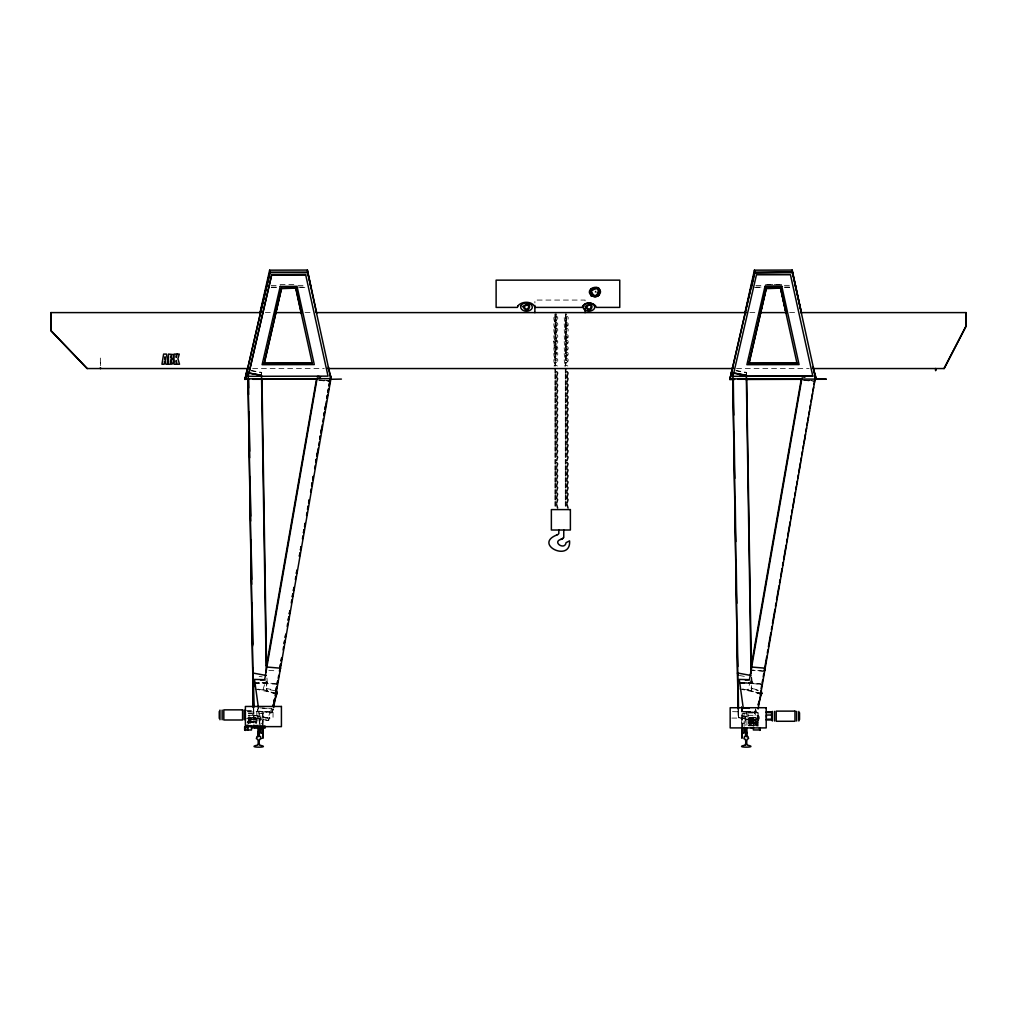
<?xml version="1.0" encoding="UTF-8"?>
<svg xmlns="http://www.w3.org/2000/svg" width="1017" height="1017" viewBox="0 0 1017 1017"><rect width="100%" height="100%" fill="white"/><g stroke="black" fill="none" stroke-linecap="round" stroke-linejoin="round"><path stroke-width="0.75" stroke-dasharray="5 3.75" d="M261.407 375.337L261.725 372.4L251.313 370.506M746.198 375.337L746.516 372.4L736.092 370.506M261.293 375.476L261.623 372.692L251.212 370.798M746.071 375.476L746.414 372.692L735.99 370.798M556.261 313.986L556.235 318.143L554.951 318.003L556.35 318.029L555.778 324.754L554.977 324.372L554.951 320.088L556.235 319.948L554.951 320.088M554.951 324.245L556.324 324.092L555.702 326.826L555.079 324.092L556.261 324.245M554.951 325.796L556.261 325.796L555.613 330.487L554.951 325.796L556.261 325.796M554.951 329.966L556.35 329.978L555.867 338.763L555.079 338.407L555.079 336.055L556.35 336.22L554.977 336.335L554.951 332.038L556.235 331.911L554.977 332.178M554.951 336.207L556.261 336.207M554.951 341.915C559.426 340.771 550.782 345.653 554.951 337.758C557.443 334.479 557.519 352.06 555.244 350.585C553.006 345.907 558.282 348.767 554.977 348.297C550.972 340.428 559.325 345.005 554.951 344M556.261 332.038C554.545 334.288 554.507 327.677 556.261 329.966M556.261 337.758L554.977 337.898M554.951 348.157L556.261 348.157M554.951 353.878L556.35 353.903L554.951 353.878L554.977 349.581L555.778 349.212L555.867 362.662L555.079 362.306L555.079 359.954L556.35 360.12L554.977 360.234L554.951 355.95L556.324 356.077L554.951 355.95M556.261 349.721L554.951 349.721M554.951 360.107L556.261 360.107M554.951 366.018L555.613 362.103L556.261 366.018M556.261 355.95C554.532 358.213 554.519 351.602 556.261 353.878M556.261 362.637L554.951 362.637M565.363 318.003L566.723 317.851L566.431 320.52L565.363 320.088L565.363 313.986L566.634 313.973L566.634 318.143L565.363 318.003L566.66 318.003M565.363 320.088L566.66 320.088L566.011 324.766L565.363 320.088L566.66 320.088M565.363 324.245C572.965 325.707 559.973 328.783 566.66 324.245M565.363 325.796L566.66 325.796L566.011 330.487L565.363 325.796L566.66 325.796M565.363 329.966L566.749 329.978L566.011 336.729L565.452 329.978L566.66 329.966M565.363 336.207C573.041 337.479 559.935 340.987 566.66 336.207M565.376 337.898L566.634 337.631L566.177 342.424L565.363 341.915L565.363 337.758L566.66 337.758M566.634 332.178C564.104 330.652 567.982 333.69 565.376 332.178M565.363 341.915C572.66 343.454 560.138 346.619 566.66 341.915M565.363 344L566.66 344L566.011 348.691L565.363 344L566.66 344M565.363 348.157C572.52 350.001 560.342 352.479 566.66 348.157M565.363 349.721L566.66 349.721L566.011 354.399L565.363 349.721L566.66 349.721M565.363 353.878C572.393 355.772 560.342 358.2 566.66 353.878M565.363 355.95L566.66 355.95L566.011 360.628L565.363 355.95L566.66 355.95M565.363 360.107C572.52 361.938 560.342 364.429 566.66 360.107M565.363 366.018L566.011 362.103L566.66 366.018M566.66 362.637L565.363 362.637M752.682 725.871C754.601 722.553 762.318 719.934 758.173 715.002M556.35 320.037C554.646 322.453 554.43 315.728 556.261 318.003M556.35 343.949C554.57 346.39 554.456 339.627 556.261 341.915M595.568 291.04L596.051 292.451M257.377 710.959L272.2 712.586L272.683 709.637L272.2 712.586L257.199 711.341L258.369 707.705L271.895 708.976M741.342 706.764L741.978 711.341L756.979 712.586L742.016 711.315L741.38 706.726M263.098 689.45L265.729 680.653M272.238 708.938L268.679 720.583L268.221 717.888L271.412 707.412M750.521 680.653L747.902 689.857L759 693.238M755.733 708.9L753 717.888L753.457 720.583L756.572 710.387M755.784 709.014L753.05 718.002L753.483 720.544L738.584 717.608L753.483 720.544M253.398 683.844L263.606 682.674L275.772 683.691M267.344 682.954L266.912 677.754M272.162 712.612L273.331 708.989L272.302 712.231M744.215 682.941L739.55 683.081M739.639 683.742L748.385 682.674L760.551 683.691M752.3 682.432L751.69 677.754L752.3 682.432L743.236 683.004L752.338 682.407M257.237 711.315L258.432 707.832M267.382 682.903L258.458 683.004M739.588 683.043L744.253 682.916M259.399 683.081L253.271 682.954M761.86 684.365L739.537 682.661L761.898 684.314M756.979 712.586L741.978 711.341L743.16 707.705L742.016 711.315L757.093 712.231M254.86 717.214L255.826 718.142L255.343 717.15L248.873 717.671L248.288 719.311L255.114 720.494M749.949 718.104C747.546 716.082 751.563 720.544 754.957 717.773M556.235 313.973L554.977 313.973L554.951 318.003M748.385 725.706L749.631 725.896M554.011 365.993L555.702 365.217L557.392 365.993M564.41 365.993L566.1 365.217L567.791 365.993M731.833 718.078L757.83 718.078L758.173 712.218L731.833 711.633M262.742 713.337L257.949 713.921M252.483 719.655L248.364 720.29L249.75 721.244M750.012 721.816L756.114 722.324C757.868 725.363 746.287 722.324 749.008 725.248M749.999 721.587L748.423 721.93L749.008 722.909M754.881 722.184L756.432 722.083L755.86 721.142M749.999 719.222L748.461 719.566L749.008 720.583M755.873 724.625L756.61 724.04L755.86 723.418M255.864 720.621L256.424 719.604L254.886 719.273M752.389 721.422L749.936 721.562M254.822 719.578L256.551 719.057L254.886 718.142M249.012 721.193L248.44 722.121L250.004 722.464M248.695 723.443L248.339 722.667L250.068 722.159M255.864 721.765L256.602 722.413L255.864 722.96M250.068 719.807L248.822 720.023M755.86 718.816C758.199 716.642 750.597 717.557 749.529 717.099M754.817 717.799L756 717.621L754.881 717.493M250.004 717.544L248.873 717.671L250.068 717.849M254.86 718.434L255.852 718.282M749.999 718.091L748.334 719.006L755.008 719.82L749.809 719.477M749.999 720.43L748.296 720.951L750.063 721.892M754.881 720.074L756.47 719.705L755.847 718.816M755.923 722.286L752.478 722.578L754.906 722.439M748.855 724.066L749.999 723.939M754.881 725.896L756.559 725.007L754.856 724.473M749.732 722.807L748.385 723.773L755.084 724.524M750.063 723.862L755.084 723.557M754.817 720.138L749.758 720.443M755.122 721.206L756.508 720.252L754.817 719.769M249.877 719.858L255.064 719.528M249.839 722.21L255.025 721.879M250.017 722.223L256.526 721.434L254.847 720.43M280.082 284.633L296.888 284.595M271.107 285.434L279.027 285.408M298.019 285.357L305.926 285.345M755.898 285.434L762.216 285.408M784.374 285.357L790.705 285.345M271.259 287.125L279.166 287.112M298.159 287.074L306.066 287.048M271.399 287.582L277.73 287.569M299.875 287.506L306.206 287.493M756.038 287.125L762.369 287.112M784.527 287.061L790.845 287.048M754.589 287.582L762.508 287.569M784.666 287.506L790.997 287.493M594.932 291.943L596.216 291.943M265.323 312.6L271.895 312.6M305.036 312.6L311.609 312.6M749.872 312.6L756.445 312.6M789.586 312.6L797.748 312.6M252.661 368.548L324.27 368.548M736.562 368.548L809.1 368.548M246.445 710.565L252.597 710.565L252.597 711.328L247.983 711.328M247.385 711.684L273.039 711.684L273.039 718.116L246.445 717.938M248.148 713.031L256.78 713.031M748.092 712.981L758.173 712.981M248.453 713.756L252.369 713.756L252.369 716.082L248.453 716.082M746.923 713.883L742.13 713.298M248.148 715.371L256.78 715.371M748.092 715.32L758.173 715.32M246.445 718.714L252.597 718.714L252.597 717.938M247.385 721.231L251.504 721.231M757.487 721.778L758.173 721.778L758.173 726.189M247.055 722.502L256.78 722.502L256.78 711.684M260.772 723.29L262.399 723.29M742.474 723.252L744.101 723.252M748.334 725.388L756.801 725.388M749.847 721.828L755.046 722.172M749.72 725.286L755.847 725.757M249.928 717.824L255.076 718.129M252.483 721.473L255.966 721.752M252.394 722.629L249.966 722.477L252.394 722.629M250.068 720.189L249.012 720.036M808.871 380.155L811.858 380.409M802.642 379.888L814.706 381.032M804.002 380.396L814.604 381.299M324.092 380.155L328.58 380.536M317.863 379.888L329.928 381.032M319.211 380.396L329.826 381.299M268.831 670.305L276.459 670.928M277.12 684.314L254.708 682.687M259.869 707.832L271.844 708.849M804.205 380.053L811.719 380.714M804.104 380.32L811.617 380.981M319.427 380.053L328.44 380.841M319.325 380.32L328.338 381.108M255.153 722.845L256.589 723.379M749.033 718.244L750.012 718.333M754.881 719.845L755.847 719.922M748.601 725.121L749.999 725.324M739.41 675.504L746.948 676.852M755.262 689.208L751.232 688.458L751.169 681.314M742.652 689.068L751.652 690.734L742.613 689.106M739.677 688.941L761.682 693.569M761.568 693.34L755.695 692.107M738.126 710.463L738.202 715.154L753 717.888L738.253 715.269L738.177 710.578M259.132 676.33L262.17 676.852M266.327 681.212L266.505 688.56L270.535 689.297M270.484 689.844L274.984 690.759M257.835 689.106L266.874 690.734M254.898 688.941L276.904 693.569M275.556 693.111L270.916 692.107M253.297 707.336L253.424 715.154L268.221 717.888L268.704 720.544L253.869 717.849L268.704 720.544M253.347 707.451L253.475 715.269L268.272 718.002M761.428 694.408L751.716 691.102L751.283 688.56L758.224 690.39L751.232 688.458L751.69 691.153L761.39 694.458M276.637 694.408L266.899 691.153L266.454 688.458L270.547 689.933L270.471 689.208M263.06 689.475L271.844 692.424M248.008 721.93L250.373 723.773M756.356 718.765L758.771 720.824M738.622 717.595L738.253 715.269M253.843 717.595L253.754 708.595L253.869 717.849L253.424 715.154M266.505 688.56L266.937 691.102L266.785 681.606M253.475 715.269L253.907 717.811M738.202 715.154L738.647 717.849L738.558 710.133M751.499 676.864L751.69 691.153M758.618 720.697L758.618 714.786L757.309 714.786L757.309 718.078M757.83 718.078L757.83 722.464L748.092 722.464L748.092 711.633M757.576 718.078L757.576 719.794M757.487 726.189L757.487 721.193L753.368 721.193L753.368 725.579M756.801 721.193L756.801 726.189M750.978 718.078L750.978 727.765M746.923 725.286L746.923 712.561L745.563 712.561L745.563 725.286M745.118 718.078L745.118 725.388M744.101 726.456L744.101 712.853L742.474 712.853L742.474 726.456M742.13 728.579L742.13 712.561L741.787 728.579M741.698 718.078L741.698 725.388M585.093 300.879L585.093 300.066L534.878 300.066L534.878 302.952M565.681 313.986L565.681 318.003M565.681 320.088L565.681 324.245M565.681 325.796L565.681 329.966M565.681 332.038L565.681 336.207M565.681 337.758L565.681 341.915M565.681 344L565.681 348.157M565.681 349.721L565.681 353.878M565.681 355.95L565.681 360.107M565.681 362.637L565.681 366.018M555.282 313.986L555.282 318.003M555.282 320.088L555.282 324.245M555.282 325.796L555.282 329.966M555.282 332.038L555.282 336.207M555.282 337.758L555.282 341.915M555.282 344L555.282 348.157M555.282 349.721L555.282 353.878M555.282 355.95L555.282 360.107M555.282 362.637L555.282 366.018M263.085 725.324L263.085 712.599L262.742 725.324M262.399 725.884L262.399 712.904L260.772 712.904L260.772 725.884M259.755 718.116L259.755 725.235M259.322 725.324L259.322 712.599L257.949 712.599L257.949 725.324M253.907 718.116L253.907 725.045M248.072 721.231L248.072 724.028M100.569 362.395L100.569 365.739M100.352 358.06L100.352 365.739M553.807 317.584C554.201 329.813 562.528 312.27 553.807 317.584M553.807 323.826C554.201 336.042 562.528 318.512 553.807 323.826M553.807 329.546C554.201 341.763 562.528 324.232 553.807 329.546M553.807 335.788C554.201 348.005 562.528 330.474 553.807 335.788M553.807 341.509C554.201 353.725 562.528 336.182 553.807 341.509M553.807 347.738C554.201 359.967 562.528 342.424 553.807 347.738M553.807 353.458C554.201 365.688 562.528 348.145 553.807 353.458M553.807 359.687C554.201 371.904 562.528 354.374 553.807 359.687M564.219 317.584C564.6 329.813 572.927 312.27 564.219 317.584M564.219 323.826C564.6 336.042 572.927 318.512 564.219 323.826M564.219 329.546C564.6 341.763 572.927 324.232 564.219 329.546M564.219 335.788C564.6 348.005 572.927 330.474 564.219 335.788M564.219 341.509C564.6 353.725 572.927 336.182 564.219 341.509M564.219 347.738C564.6 359.967 572.927 342.424 564.219 347.738M564.219 353.458C564.6 365.688 572.927 348.145 564.219 353.458M564.219 359.687C564.6 371.904 572.927 354.374 564.219 359.687M781.666 284.544L764.86 284.595L781.666 284.595M762.75 671.055L752.148 670.139L762.712 671.08"/><path stroke-width="1.5" d="M258.432 707.832L254.504 679.42L264.674 679.674L317.177 378.082M266.467 665.957L316.427 379.506M274.488 699.238L273.204 706.662L274.526 699.2M276.56 687.339L276.039 690.314L276.599 687.301M277.628 681.237L277.082 684.365L277.781 681.009M280.069 667.177L280.616 664.05L280.12 667.127M281.162 660.936L281.709 657.808M285.243 637.494L285.777 634.379M288.231 620.319L288.777 617.192M289.858 610.937L289.311 614.065L289.909 610.836M292.311 596.877L292.845 593.75M293.392 590.635L293.938 587.508M296.379 573.448L296.926 570.321M299.379 556.261L299.926 553.134M300.46 550.019L301.007 546.892M303.46 532.832L303.994 529.704M304.541 526.577L305.087 523.463M307.528 509.403L308.075 506.275M308.621 503.148L309.168 500.021M311.609 485.961L312.155 482.846M312.702 479.719L313.249 476.592M315.69 462.532L316.236 459.404M316.783 456.29L317.317 453.162M319.77 439.102L320.317 435.975M320.851 432.848L321.397 429.721M323.851 415.673L324.398 412.546M324.931 409.419L325.478 406.292M326.838 398.486L327.385 395.359M327.932 392.231L328.466 389.104M329.012 385.99L329.559 382.862M278.226 678.225L278.76 675.39M281.2 660.872L281.747 657.745M283.107 649.927L283.654 646.799M285.281 637.417L285.828 634.29M287.188 626.472L287.735 623.345M288.281 620.217L288.828 617.09M291.269 603.03L291.815 599.903M292.362 596.776L292.909 593.648M293.455 590.521L294.002 587.394M295.362 579.576L295.896 576.448M296.443 573.321L296.989 570.194M299.443 556.121L299.99 552.994M300.524 549.866L301.07 546.739M302.43 538.934L302.977 535.806M303.524 532.679L304.07 529.552M304.617 526.425L305.151 523.297M306.524 515.479L307.058 512.352M307.604 509.225L308.151 506.097M308.698 502.97L309.244 499.843M310.605 492.025L311.151 488.897M311.685 485.77L312.232 482.643M312.778 479.515L313.325 476.388M314.685 468.583L315.232 465.455M315.779 462.328L316.312 459.201M316.859 456.074L318.219 448.255M318.766 445.128L319.313 442.001M319.859 438.874L320.406 435.746M320.94 432.619L322.3 424.801M322.847 421.674L323.393 418.546M323.94 415.419L324.487 412.292M325.033 409.165L326.393 401.359M326.94 398.232L327.474 395.105M328.021 391.977L328.567 388.85M329.114 385.723L329.661 382.595M273.649 707.59L331.097 377.688M749.198 708.341L743.211 707.832L739.283 679.42L749.453 679.674L801.955 378.082M751.245 665.957L801.205 379.506M758.237 705.175L758.796 702.175M761.123 688.789L761.898 684.314M762.127 682.801L762.801 679.61M763.246 676.826L763.805 673.381M764.314 670.305L766.805 656.181M767.301 653.117L767.886 649.927M768.382 646.876L770.886 632.727M771.382 629.688L771.967 626.472M772.462 623.434L774.967 609.285M775.45 606.259L776.06 603.03M776.543 600.005L779.047 585.83M779.531 582.817L780.141 579.576M780.624 576.575L782.048 568.63M782.531 565.643L783.128 562.376M783.611 559.388L786.128 545.176M786.599 542.201L787.222 538.934M787.692 535.959L790.209 521.734M790.679 518.772L791.302 515.479M791.773 512.517L792.319 509.403M792.663 507.661L794.29 498.279M794.76 495.343L795.383 492.025M795.853 489.088L796.387 485.961M796.743 484.206L797.29 481.079M797.748 478.155L798.37 474.825M798.841 471.901L800.468 462.532M800.824 460.765L801.371 457.637M801.828 454.726L802.464 451.383M802.922 448.472L803.455 445.344M803.824 443.565L805.451 434.183M805.909 431.284L806.545 427.928M807.002 425.042L807.536 421.915M807.905 420.11L808.451 416.983M808.896 414.11L809.532 410.728M809.99 407.855L810.536 404.728M811.07 401.613L811.617 398.486M811.986 396.668L812.532 393.541M812.977 390.668L813.625 387.286M814.07 384.426L814.604 381.299M758.123 708.989L815.634 375.87L815.087 378.693M745.347 745.105L745.359 745.067A11.708 11.708 0 0 0 745.753 742.168A9.649 9.649 0 0 0 745.283 739.308L743.91 738.647L744.508 736.537A9.331 9.331 0 0 1 747.965 736.537L748.576 738.571L747.241 739.168A9.687 9.687 0 0 0 746.72 742.168A11.683 11.683 0 0 0 747.114 745.067C760.958 747.902 731.528 747.749 745.347 745.143M248.288 379.303L244.983 378.985L247.423 368.256M259.92 313.083L269.645 270.166L307.414 270.064L316.681 313.058M245.059 379.506L247.5 368.713M260.072 313.198L269.988 272.823L269.645 270.166M278.315 300.155L280.374 291.015M275.963 311.329L280.794 289.998M734.528 379.494L729.837 379.506L732.634 367.162M744.851 313.198L754.423 270.166L792.192 270.064L801.269 311.99M754.423 270.166L754.767 272.823L751.423 287.595L751.143 285.446M762.394 303.206L764.466 294.053M765.165 291.015L765.852 287.964M760.398 312.855L765.915 288.472M310.681 285.332L310.96 287.48L307.77 272.734L269.861 272.67L245.173 379.316L269.797 272.213L307.566 272.124L331.021 379.277L341.42 379.087M248.911 373.239L271.692 274.819L305.659 274.704L328.033 376.137L248.199 376.315L271.692 274.781L305.659 274.743M280.234 286.362L262.106 364.683L314.291 364.569L297.028 286.324L280.234 286.4M264.28 362.827L281.569 288.167L295.68 288.142L312.194 363.183L264.344 363.285L312.194 363.183M264.344 363.285L281.569 288.167M729.837 379.506L754.576 272.213L792.345 272.124L815.914 379.112L826.198 379.087M754.576 272.213L729.952 379.316L733.079 379.303M765.013 286.362L746.885 364.683L799.07 364.569L781.806 286.324L765.013 286.362L781.819 286.362M749.059 362.827L766.348 288.167L780.459 288.142L796.972 363.183L749.122 363.285L796.972 363.183M749.122 363.285L766.348 288.167M255.356 725.515L255.852 726.392L254.86 726.252M275.099 695.526L276.459 691.026L276.904 693.569L273.077 706.065M276.84 693.2L276.586 694.039M760.335 694.026L761.25 691.026L761.682 693.569L761.186 690.937M761.39 694.458L761.53 693.378M758.301 704.616L761.619 693.2M329.978 380.917L330.856 375.87L330.983 377.803M253.818 686.895L253.513 682.547M253.564 683.322L253.309 682.903M280.45 668.105L279.446 671.207L280.514 668.194L266.874 667.038M764.225 671.207L765.229 668.105M329.839 381.235L330.601 378.947M814.998 380.091L815.761 377.803M764.276 671.182L765.293 668.194L751.652 667.038M943.979 368.548L965.934 326.177L965.934 312.6M556.846 534.967C532.781 544.4 571.198 562.973 569.571 540.853L566.075 542.646C564.804 550.642 551.977 542.239 560.761 539.379A4.004 4.004 0 0 0 562.287 538.908L563.532 537.612M771.649 712.853L772.348 712.307M556.68 376.455L557.647 372.985L556.68 371.663M556.68 382.176L557.647 378.705L556.68 377.383M567.079 376.455L568.058 372.985L567.079 371.663M556.68 388.405L557.647 384.947L556.68 383.625M567.079 382.176L568.058 378.705L567.079 377.383M556.68 394.126L557.647 390.655L556.68 389.346M567.079 388.405L568.058 384.947L567.079 383.625M556.68 400.367L557.647 396.897L556.68 395.575M567.079 394.126L568.058 390.655L567.079 389.346M556.68 406.088L557.647 402.618L556.68 401.295M567.079 400.367L568.058 396.897L567.079 395.575M556.68 412.317L557.647 408.847L556.68 407.525M567.079 406.088L568.058 402.618L567.079 401.295M556.68 418.495L557.647 415.025L556.68 413.703M567.079 412.317L568.058 408.847L567.079 407.525M556.68 424.737L557.647 421.267L556.68 419.945M567.079 418.495L568.058 415.025L567.079 413.703M556.68 430.458L557.647 426.987L556.68 425.665M567.079 424.737L568.058 421.267L567.079 419.945M556.68 436.7L557.647 433.229L556.68 431.907M567.079 430.458L568.058 426.987L567.079 425.665M556.68 442.42L557.647 438.95L556.68 437.628M567.079 436.7L568.058 433.229L567.079 431.907M556.68 448.65L557.647 445.192L556.68 443.87M567.079 442.42L568.058 438.95L567.079 437.628M556.68 454.37L557.647 450.9L556.68 449.59M567.079 448.65L568.058 445.192L567.079 443.87M556.68 460.599L557.647 457.129L556.68 455.807M567.079 454.37L568.058 450.9L567.079 449.59M567.079 460.599L568.058 457.129L567.079 455.807M556.68 467.286L557.647 463.816L556.68 462.493M556.68 473.528L557.647 470.057L556.68 468.735M567.079 467.286L568.058 463.816L567.079 462.493M556.68 479.249L557.647 475.778L556.68 474.456M567.079 473.528L568.058 470.057L567.079 468.735M556.68 485.478L557.647 482.02L556.68 480.698M567.079 479.249L568.058 475.778L567.079 474.456M556.68 491.198L557.647 487.728L556.68 486.418M567.079 485.478L568.058 482.02L567.079 480.698M556.68 497.44L557.647 493.97L556.68 492.648M567.079 491.198L568.058 487.728L567.079 486.418M556.68 503.161L557.647 499.69L556.68 498.368M567.079 497.44L568.058 493.97L567.079 492.648M567.079 503.161L568.058 499.69L567.079 498.368M260.492 679.941L264.674 679.674M745.27 679.941L749.453 679.674M250.068 725.655L249.038 725.795L252.445 726.1M754.639 272.67L792.345 272.124M754.767 272.823L792.548 272.734L801.46 313.058M281.62 288.625L295.68 288.142M766.411 288.625L780.459 288.142M812.812 376.099L732.977 376.315L756.47 274.781L790.451 274.743L812.812 376.137L739.232 376.303M245.11 378.858L331.072 378.655M244.983 378.985L248.11 378.985M262.183 378.947L307.503 378.832M252.979 379.29L317.062 379.15M729.888 378.858L815.914 379.112M729.774 378.985L734.452 378.972M745.397 378.947L792.281 378.832M737.757 379.29L801.841 379.15M745.461 379.468L801.727 379.316M813.13 366.959L815.799 379.277L826.084 379.252M591.119 288.739L592.008 288.739M598.047 288.739L598.937 288.739C604.162 293.481 595.034 299.252 590.953 295.121C585.652 290.442 594.831 284.607 598.899 288.752M260.772 312.6L50.85 312.6L50.85 330.678L87.068 368.548L248.936 368.548M274.857 312.6L302.087 312.6M316.16 312.6L746.694 312.6M759.623 312.6L786.624 312.6M800.71 312.6L966.15 312.6L966.15 326.177L944.208 368.548L812.71 368.548M327.232 368.548L733.384 368.548M766.195 711.836L772.348 711.836M766.195 712.599L772.348 712.599M771.649 715.027L766.424 715.027L766.424 717.354M766.195 719.21L772.348 719.21M766.195 719.985L772.348 719.985M248.072 726.939L244.652 726.939L244.652 730.003L251.504 730.003L251.504 725.617M252.191 727.816L253.907 727.816L253.907 725.045M750.978 727.765L752.682 727.765M263.187 728.706L259.755 728.121M760.22 729.964L753.368 729.964L753.368 727.041M746.847 732.304L746.847 733.766M262.399 733.079L260.772 733.079L260.772 728.007M742.474 733.028L744.101 733.028L744.101 727.969M802.235 376.519L805.261 376.786L802.349 376.506M738.151 709.014L732.799 372.896L746.198 375.337M253.347 707.451L248.021 372.896L261.407 375.337M732.799 372.896L746.3 375.387L751.054 673.915M248.021 372.896L261.522 375.387L266.251 672.326M737.579 673.012L751.08 675.504M266.301 675.504L252.801 673.012L253.169 675.186L252.737 672.923M567.079 504.597L568.058 508.068M556.68 504.597L557.647 508.068M87.297 368.548L51.066 330.678L51.066 312.6M813.384 367.9L815.799 379.277M780.649 287.925L785.582 310.757M780.713 288.434L785.658 311.266M328.351 366.959L330.69 377.739M295.858 287.925L301.197 312.791M737.516 672.923L737.91 675.224M276.408 690.937L276.866 693.619M795.459 285.332L795.739 287.48M792.192 270.064L792.548 272.734M307.414 270.064L307.77 272.734M746.643 378.07L751.372 668.944M733.282 378.451L733.778 415.101M734.147 432.25L734.795 478.359M735.177 497.135L735.812 541.603M736.181 560.431L736.804 603.272M737.211 625.302L737.821 666.516M738.215 688.611L738.507 708.633M732.787 379.379L738.1 708.9M261.979 379.366L266.543 665.779M248.504 378.451L248.656 387.947M249.038 411.682L249.661 451.243M250.068 476.566L250.69 516.127M251.072 539.862L251.708 579.423M252.737 644.295L252.076 603.157L252.712 645.96M253.729 707.057L253.106 668.029L253.703 707.095M248.402 378.744L248.656 394.545M248.936 411.949L249.686 457.803M249.991 476.77L250.703 521.047M251.008 540.027L251.72 584.292M248.008 379.379L253.297 707.336M935.767 368.548L935.767 370.557M935.538 368.548L935.538 370.544M799.54 712.739L799.54 719.642M798.841 711.379L798.841 721.002M796.654 711.379L796.654 721.002M774.534 711.379L774.534 721.002M772.348 711.379L772.348 721.002M771.649 712.739L771.649 719.642M759.826 728.058L759.826 730.409L759.483 728.058M746.923 728.007L746.923 736.689M745.563 728.236L745.563 736.295M745.118 728.07L741.698 728.07M742.474 727.969L742.474 733.613M742.13 728.579L742.13 737.999M741.787 728.579L741.787 737.999M585.093 308.075L585.093 312.651M565.681 368.866L565.681 373.036M565.681 374.587L565.681 378.756M565.681 380.828L565.681 384.985M565.681 386.549L565.681 390.706M565.681 392.791L565.681 396.948M565.681 398.511L565.681 402.668M565.681 404.728L565.681 408.898M565.681 410.919L565.681 415.076M565.681 417.161L565.681 421.318M565.681 422.869L565.681 427.038M565.681 429.11L565.681 433.28M565.681 434.831L565.681 438.988M565.681 441.073L565.681 445.23M565.681 446.794L565.681 450.951M565.681 453.023L565.681 457.18M565.681 459.709L565.681 463.866M565.681 465.939L565.681 470.108M565.681 471.659L565.681 475.829M565.681 477.901L565.681 482.058M565.681 483.622L565.681 487.779M565.681 489.863L565.681 494.02M565.681 495.584L565.681 499.741M565.681 501.801L565.681 505.97M563.761 530.01L563.761 536.633A2.288 2.288 0 0 1 563.367 537.891M558.816 530.01L558.816 533.429A2.631 2.631 0 0 1 556.833 534.917M555.282 368.866L555.282 373.036M555.282 374.587L555.282 378.756M555.282 380.828L555.282 384.985M555.282 386.549L555.282 390.706M555.282 392.791L555.282 396.948M555.282 398.511L555.282 402.668M555.282 404.728L555.282 408.898M555.282 410.919L555.282 415.076M555.282 417.161L555.282 421.318M555.282 422.869L555.282 427.038M555.282 429.11L555.282 433.28M555.282 434.831L555.282 438.988M555.282 441.073L555.282 445.23M555.282 446.794L555.282 450.951M555.282 453.023L555.282 457.18M555.282 459.709L555.282 463.866M555.282 465.939L555.282 470.108M555.282 471.659L555.282 475.829M555.282 477.901L555.282 482.058M555.282 483.622L555.282 487.779M555.282 489.863L555.282 494.02M555.282 495.584L555.282 499.741M555.282 501.801L555.282 505.97M534.878 305.443L534.878 312.651M263.187 728.121L263.085 738.05M262.742 728.617L262.742 738.05M262.399 728.007L262.399 733.664M259.322 728.274L259.322 736.346M257.949 728.058L257.949 736.728M256.538 725.426L256.538 726.647M248.072 725.324L248.072 730.003M247.385 725.324L247.385 727.803M246.711 725.324L246.711 727.803M245.389 726.939L245.389 730.448L245.046 726.939M244.258 710.108L244.258 719.731M222.138 710.108L222.138 719.731M219.952 710.108L219.952 719.731M219.252 711.468L219.252 718.371M100.569 367.836L100.569 368.548M100.352 367.836L100.352 368.548M562.617 538.705A3.903 3.903 0 0 1 560.761 539.379M261.038 738.533L260.517 736.55A9.331 9.331 0 0 0 256.958 736.537L256.373 738.647L257.746 739.308A9.649 9.649 0 0 1 258.204 742.168A11.708 11.708 0 0 1 257.822 745.067C244.004 747.826 273.433 747.851 259.602 745.181A11.683 11.683 0 0 1 259.182 742.168A9.687 9.687 0 0 1 259.64 739.308L261.013 738.66M173.475 362.23L172.102 364.111L168.453 364.239L168.453 354.081L172.712 354.501A1.398 1.398 0 0 1 173.36 355.442L173.322 357.781L172.102 358.798L173.399 359.751L173.475 362.23M165.021 357.069L165.339 360.094L165.021 357.069M520.64 306.168C520.056 312.066 530.302 312.804 532.285 307.922C532.883 302.024 522.636 301.286 520.64 306.168M522.891 306.511C528.891 317.558 534.243 298.159 522.891 306.511M523.984 306.676C528.154 314.342 531.878 300.879 523.984 306.676M583.059 306.168C582.474 312.066 592.72 312.804 594.703 307.922C595.288 302.024 585.055 301.286 583.059 306.168M585.296 306.511C591.309 317.558 596.661 298.159 585.296 306.511M586.389 306.676C590.572 314.342 594.284 300.879 586.389 306.676M164.538 361.505L164.157 364.239L161.945 364.239L163.61 354.081L166.445 354.081L168.11 364.239L165.898 364.239L165.529 361.505L164.538 361.505M171.301 357.641C169.661 359.471 171.644 352.073 171.301 357.641M171.301 362.395C169.407 365.23 171.822 354.234 171.301 362.395M589.784 290.837C597.399 309.549 607.594 277.679 589.784 290.837M590.61 291.015C596.928 306.816 605.255 279.789 590.61 291.015M591.233 291.142C596.648 304.693 603.793 281.518 591.233 291.142M284.696 640.621L284.15 643.748L284.747 640.545M517.755 306.104L517.45 307.401L496.118 307.401L496.118 280.145L619.76 280.145L619.76 307.401L596.369 307.401C594.653 301.795 583.758 301.795 582.055 307.401L534.942 307.401C532.794 300.778 521.479 300.867 517.755 306.104M177.2 354.081L176.221 357.476L176.221 354.081L173.996 354.081L173.996 364.239L176.221 364.239L176.221 360.476L177.072 364.239L179.526 364.239L177.899 358.709L179.272 354.081L177.2 354.081M256.996 726.049L254.581 728.121L265.043 728.121L265.043 726.049L256.996 726.049M592.008 288.574L591.119 289.26L592.008 288.574M598.937 288.574L598.047 289.26L598.937 288.574M592.008 295.121L591.119 295.807L592.008 295.121M598.937 295.121L598.047 295.807L598.937 295.121M570.384 509.593L551.367 509.593L551.367 530.01L570.384 530.01L570.384 509.593M281.417 706.459L245.389 706.459L245.389 726.634L281.417 726.634L281.417 706.459M766.195 707.73L730.168 707.73L730.168 727.905L766.195 727.905L766.195 707.73M242.567 709.853L223.829 709.853L223.829 719.998L242.567 719.998L242.567 709.853M794.963 711.125L776.225 711.125L776.225 721.269L794.963 721.269L794.963 711.125M258.038 732.342L257.695 733.804L258.038 732.342M320.482 376.786L317.457 376.519L320.571 376.76"/></g></svg>
